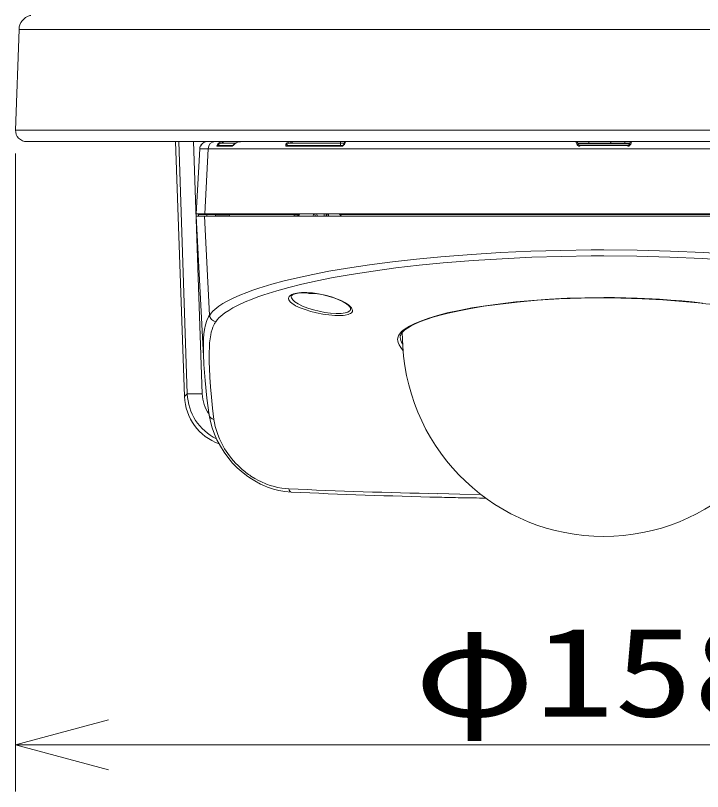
# Model space of a CAD drawing. Units: millimetres on the paper. Extents: x -63 to 65, y -59 to 59.
# Drawn here: x -42.01 to -23.57, y 9.34 to 30.18 of the extents above; entities that cross this region are included whole.
import ezdxf
from ezdxf.enums import TextEntityAlignment as Align

# ---------------------------------------------------------------- set-up
doc = ezdxf.new("R2010")
doc.units = ezdxf.units.MM
for name, color, linetype, lineweight in [('0-2_GAIKEI', 4, 'Continuous', 9), ('0-3_SUNPO', 7, 'Continuous', 9), ('0-4_0', 7, 'Continuous', 9)]:
    doc.layers.add(name, color=color, linetype=linetype, lineweight=lineweight)
doc.styles.add('ＭＳ ゴシック', font='')
doc.styles.get('ＭＳ ゴシック').set_extended_font_data('MS Gothic')

# ---------------------------------------------------------------- blocks, each defined once
blk = doc.blocks.new('_Open30')
at = {"layer": '0-4_0'}
blk.add_line((0, 0), (-1, 0), dxfattribs=at)
blk.add_lwpolyline([(-1, 0.2679), (0, 0), (-1, -0.2679)], dxfattribs=at)

msp = doc.modelspace()

# ---------------------------------------------------------------- linework, layer by layer
at = {"layer": '0-2_GAIKEI', "color": 7}
for p, q in [((-41.919, 29.804), (-42.013, 27.1)), ((-41.713, 26.79), (-10.735, 26.79)), ((-37.716, 26.79), (-37.476, 19.944)), ((-37.053, 26.665), (-37.051, 26.669)), ((-37.069, 26.6), (-37.161, 24.85)), ((-37.053, 26.665), (-37.055, 26.665)), ((-15.287, 24.85), (-37.161, 24.85)), ((-37.164, 24.79), (-15.284, 24.79)), ((-36.958, 20.861), (-37.164, 24.79)), ((-31.616, 21.297), (-31.636, 21.662)), ((-36.958, 20.86), (-36.958, 20.861)), ((-36.958, 20.858), (-36.958, 20.86))]:
    msp.add_line(p, q, dxfattribs=at)
at = {"layer": '0-2_GAIKEI'}
for p, q in [((-10.529, 29.804), (-41.919, 29.804)), ((-42.013, 27.1), (-10.435, 27.1)), ((-37.632, 26.79), (-37.403, 20.019)), ((-37.232, 26.79), (-37.004, 20.019)), ((-26.965, 26.79), (-36.866, 26.79)), ((-36.566, 26.69), (-36.178, 26.69)), ((-36.471, 26.788), (-36.465, 26.749)), ((-36.465, 26.749), (-36.103, 26.749)), ((-36.441, 26.75), (-36.441, 26.79)), ((-36.1, 26.75), (-36.441, 26.75)), ((-34.699, 26.69), (-33.248, 26.69)), ((-34.624, 26.788), (-34.619, 26.749)), ((-33.288, 26.749), (-34.619, 26.749)), ((-34.589, 26.75), (-34.589, 26.79)), ((-34.589, 26.75), (-33.288, 26.75)), ((-33.288, 26.75), (-33.288, 26.79)), ((-33.288, 26.75), (-33.288, 26.749)), ((-33.288, 26.69), (-33.288, 26.749)), ((-33.188, 26.75), (-33.188, 26.749)), ((-15.799, 26.79), (-26.965, 26.79)), ((-26.965, 26.79), (-26.965, 26.789)), ((-25.524, 26.75), (-26.925, 26.75)), ((-26.925, 26.75), (-26.925, 26.749)), ((-26.925, 26.749), (-25.524, 26.749)), ((-25.527, 26.73), (-26.921, 26.73)), ((-25.583, 26.69), (-26.866, 26.69)), ((-26.624, 26.73), (-26.624, 26.79)), ((-26.025, 26.749), (-26.025, 26.75)), ((-25.654, 26.749), (-25.654, 26.75)), ((-25.524, 26.75), (-25.524, 26.749)), ((-25.484, 26.79), (-25.483, 26.789)), ((-15.379, 26.6), (-37.069, 26.6)), ((-36.846, 26.6), (-36.936, 24.85)), ((-36.602, 26.665), (-36.208, 26.665)), ((-34.729, 26.665), (-33.272, 26.665)), ((-37.104, 24.83), (-36.64, 24.83)), ((-37.104, 24.83), (-37.103, 24.79)), ((-36.88, 24.83), (-36.879, 24.79)), ((-36.277, 24.83), (-34.524, 24.83)), ((-36.277, 24.83), (-36.276, 24.826)), ((-34.524, 24.83), (-34.525, 24.826)), ((-34.525, 24.826), (-34.418, 24.826)), ((-34.389, 24.848), (-34.018, 24.848)), ((-33.974, 24.79), (-33.976, 24.85)), ((-33.921, 24.79), (-33.923, 24.85)), ((-33.727, 24.79), (-33.725, 24.85)), ((-33.674, 24.79), (-33.673, 24.85)), ((-33.335, 24.848), (-33.613, 24.848)), ((-33.305, 24.83), (-19.144, 24.83)), ((-33.279, 24.79), (-33.279, 24.8)), ((-36.943, 24.79), (-36.805, 22.126)), ((-34.029, 24.79), (-34.031, 24.79)), ((-34.029, 24.79), (-34.022, 24.79)), ((-34.087, 22.71), (-34.087, 22.714)), ((-34.072, 22.71), (-34.087, 22.71)), ((-34.046, 22.71), (-34.084, 22.71)), ((-34.046, 22.711), (-34.038, 22.71)), ((-34.016, 22.71), (-34.038, 22.71)), ((-33.939, 22.71), (-34.016, 22.71)), ((-36.805, 22.126), (-36.802, 22.131)), ((-36.642, 21.947), (-36.639, 21.952)), ((-31.689, 21.53), (-31.689, 21.537)), ((-37.476, 19.944), (-37.403, 20.019)), ((-35.964, 18.019), (-35.965, 18.02)), ((-35.959, 18.014), (-35.964, 18.019)), ((-35.958, 18.013), (-35.959, 18.014)), ((-30.679, 17.338), (-30.088, 17.325)), ((-30.088, 17.325), (-29.522, 17.314))]:
    msp.add_line(p, q, dxfattribs=at)
for points in [[(-36.471, 26.788), (-36.517, 26.775), (-36.559, 26.752), (-36.586, 26.727), (-36.604, 26.697), (-36.609, 26.678), (-36.608, 26.671), (-36.606, 26.667), (-36.602, 26.665)], [(-36.465, 26.749), (-36.502, 26.743), (-36.537, 26.731), (-36.564, 26.715), (-36.572, 26.705), (-36.574, 26.698), (-36.574, 26.695), (-36.572, 26.692), (-36.571, 26.691), (-36.566, 26.69)], [(-36.208, 26.665), (-36.197, 26.668), (-36.174, 26.686), (-36.137, 26.721), (-36.094, 26.753), (-36.049, 26.775), (-36.002, 26.788)], [(-36.002, 26.788), (-36.058, 26.772), (-36.11, 26.744), (-36.162, 26.702), (-36.179, 26.689)], [(-34.624, 26.788), (-34.673, 26.776), (-34.697, 26.767), (-34.72, 26.754), (-34.746, 26.731), (-34.756, 26.717), (-34.76, 26.704), (-34.761, 26.691), (-34.757, 26.678), (-34.748, 26.67), (-34.729, 26.665)], [(-34.619, 26.749), (-34.651, 26.745), (-34.682, 26.739), (-34.708, 26.73), (-34.719, 26.724), (-34.731, 26.715), (-34.734, 26.709), (-34.734, 26.702), (-34.729, 26.697), (-34.721, 26.693), (-34.699, 26.69)], [(-33.272, 26.665), (-33.239, 26.672), (-33.207, 26.693), (-33.187, 26.716), (-33.175, 26.737), (-33.161, 26.768), (-33.155, 26.783), (-33.152, 26.788)], [(-26.965, 26.789), (-26.965, 26.777), (-26.962, 26.754), (-26.951, 26.722), (-26.941, 26.706), (-26.92, 26.684), (-26.896, 26.67), (-26.867, 26.665)], [(-25.581, 26.665), (-25.554, 26.67), (-25.53, 26.683), (-25.512, 26.7), (-25.499, 26.72), (-25.49, 26.739), (-25.485, 26.759), (-25.483, 26.786), (-25.483, 26.789)], [(-36.642, 24.82), (-36.648, 24.799), (-36.651, 24.793), (-36.655, 24.79), (-36.656, 24.79)], [(-36.368, 24.85), (-36.368, 24.82), (-36.642, 24.82), (-36.64, 24.83), (-36.64, 24.838), (-36.641, 24.845), (-36.643, 24.848), (-36.646, 24.849), (-36.648, 24.85)], [(-36.308, 24.85), (-36.296, 24.848), (-36.286, 24.843), (-36.279, 24.835), (-36.277, 24.83)], [(-36.256, 24.79), (-36.26, 24.791), (-36.268, 24.8), (-36.276, 24.826)], [(-34.56, 24.79), (-34.543, 24.796), (-34.53, 24.814), (-34.525, 24.826)], [(-34.517, 24.85), (-34.517, 24.85), (-34.518, 24.85), (-34.518, 24.849), (-34.518, 24.848), (-34.524, 24.83)], [(-34.393, 24.85), (-34.402, 24.847), (-34.41, 24.84), (-34.418, 24.826)], [(-34.018, 24.848), (-34.018, 24.824), (-34.021, 24.804), (-34.025, 24.795), (-34.029, 24.79)], [(-33.613, 24.79), (-33.613, 24.848), (-33.614, 24.848), (-33.615, 24.795), (-33.615, 24.791), (-33.616, 24.79), (-33.616, 24.79)], [(-26.224, 23.882), (-26.563, 23.881), (-27.376, 23.87), (-28.183, 23.847), (-28.983, 23.811), (-29.771, 23.763), (-30.598, 23.699), (-31.253, 23.637), (-31.891, 23.565), (-32.509, 23.485), (-33.104, 23.395), (-33.601, 23.31), (-34.035, 23.226), (-34.448, 23.137), (-34.803, 23.051), (-35.133, 22.961), (-35.483, 22.854), (-35.646, 22.799), (-35.801, 22.742), (-35.994, 22.665), (-36.172, 22.586), (-36.333, 22.505), (-36.446, 22.44)], [(-26.224, 23.882), (-25.326, 23.875), (-24.432, 23.852), (-23.549, 23.815), (-22.677, 23.763), (-21.85, 23.699), (-21.195, 23.637), (-20.557, 23.565), (-19.939, 23.485), (-19.344, 23.395), (-18.847, 23.31), (-18.413, 23.226), (-18, 23.137), (-17.645, 23.051), (-17.315, 22.961), (-16.965, 22.854), (-16.802, 22.799), (-16.647, 22.742), (-16.454, 22.665), (-16.277, 22.586), (-16.116, 22.505), (-16.003, 22.44)], [(-26.224, 23.72), (-26.559, 23.719), (-27.361, 23.708), (-28.159, 23.684), (-28.948, 23.647), (-29.726, 23.598), (-30.536, 23.533), (-31.181, 23.47), (-31.808, 23.397), (-32.415, 23.316), (-33, 23.225), (-33.489, 23.139), (-33.917, 23.054), (-34.324, 22.963), (-34.675, 22.876), (-35, 22.785), (-35.345, 22.677), (-35.506, 22.621), (-35.659, 22.563), (-35.849, 22.485), (-36.023, 22.405), (-36.181, 22.323), (-36.289, 22.26)], [(-26.224, 23.72), (-25.337, 23.713), (-24.455, 23.69), (-23.582, 23.652), (-23.15, 23.627), (-22.722, 23.598), (-21.912, 23.533), (-21.268, 23.47), (-20.64, 23.397), (-20.033, 23.316), (-19.449, 23.225), (-18.96, 23.139), (-18.531, 23.054), (-18.124, 22.963), (-17.773, 22.876), (-17.448, 22.785), (-17.103, 22.677), (-16.942, 22.621), (-16.789, 22.563), (-16.599, 22.485), (-16.425, 22.405), (-16.267, 22.323), (-16.159, 22.26)], [(-32.969, 22.256), (-32.973, 22.278), (-32.982, 22.3), (-32.998, 22.326), (-33.02, 22.353), (-33.08, 22.405), (-33.16, 22.46), (-33.259, 22.513), (-33.372, 22.563), (-33.531, 22.619), (-33.701, 22.667), (-33.878, 22.703), (-34.038, 22.726), (-34.194, 22.736), (-34.339, 22.735), (-34.405, 22.729), (-34.466, 22.721), (-34.554, 22.699), (-34.593, 22.684), (-34.625, 22.667), (-34.648, 22.651), (-34.665, 22.632), (-34.678, 22.609), (-34.684, 22.585), (-34.682, 22.563), (-34.674, 22.54), (-34.66, 22.516), (-34.641, 22.492), (-34.586, 22.444), (-34.543, 22.414), (-34.494, 22.385), (-34.377, 22.329), (-34.24, 22.278), (-34.089, 22.231), (-33.931, 22.192), (-33.768, 22.161), (-33.607, 22.138), (-33.439, 22.123), (-33.288, 22.121), (-33.222, 22.125)], [(-33.018, 22.31), (-33.022, 22.323), (-33.038, 22.35), (-33.076, 22.39), (-33.13, 22.432), (-33.218, 22.486), (-33.332, 22.541), (-33.469, 22.595), (-33.625, 22.644), (-33.792, 22.684), (-33.962, 22.713), (-34.126, 22.73), (-34.275, 22.733), (-34.382, 22.727), (-34.47, 22.713), (-34.536, 22.694), (-34.575, 22.677), (-34.601, 22.658), (-34.611, 22.646), (-34.613, 22.638)], [(-34.102, 22.714), (-34.102, 22.714), (-34.102, 22.714), (-34.101, 22.714), (-34.095, 22.715), (-34.038, 22.71)], [(-34.613, 22.638), (-34.611, 22.615), (-34.604, 22.592), (-34.59, 22.567), (-34.57, 22.542), (-34.516, 22.492), (-34.473, 22.461), (-34.424, 22.431), (-34.308, 22.374), (-34.171, 22.32), (-34.019, 22.273), (-33.866, 22.235), (-33.709, 22.205), (-33.556, 22.185), (-33.407, 22.175), (-33.276, 22.177), (-33.22, 22.183), (-33.169, 22.191), (-33.129, 22.201), (-33.095, 22.214), (-33.058, 22.234), (-33.033, 22.259), (-33.02, 22.286), (-33.018, 22.31)], [(-30.399, 22.186), (-30.109, 22.251), (-29.79, 22.312), (-29.445, 22.369), (-29.076, 22.421), (-28.553, 22.481), (-28.001, 22.53), (-27.424, 22.565), (-26.829, 22.587), (-26.224, 22.595)], [(-23.59, 22.448), (-24.1, 22.501), (-24.635, 22.543), (-25.192, 22.573), (-25.762, 22.59), (-26.224, 22.595)], [(-36.802, 22.131), (-36.762, 22.186), (-36.717, 22.236), (-36.667, 22.284), (-36.613, 22.328), (-36.554, 22.371), (-36.446, 22.44)], [(-36.958, 20.861), (-36.966, 21.033), (-36.971, 21.273), (-36.966, 21.493), (-36.957, 21.625), (-36.941, 21.745), (-36.915, 21.873), (-36.877, 21.987), (-36.829, 22.088), (-36.805, 22.126)], [(-36.639, 21.953), (-36.599, 22.006), (-36.555, 22.056), (-36.506, 22.103), (-36.453, 22.148), (-36.395, 22.19), (-36.289, 22.26)], [(-33.222, 22.125), (-33.162, 22.132), (-33.083, 22.149), (-33.047, 22.162), (-33.018, 22.177), (-32.999, 22.191), (-32.985, 22.206), (-32.972, 22.23), (-32.969, 22.256)], [(-30.399, 22.186), (-30.614, 22.131), (-30.811, 22.075), (-30.989, 22.017), (-31.146, 21.959), (-31.282, 21.9), (-31.398, 21.842), (-31.494, 21.784), (-31.571, 21.727), (-31.624, 21.676), (-31.66, 21.629), (-31.682, 21.583), (-31.688, 21.552), (-31.689, 21.537)], [(-36.809, 20.705), (-36.814, 20.856), (-36.815, 21.136), (-36.811, 21.265), (-36.803, 21.386), (-36.791, 21.497), (-36.775, 21.6), (-36.758, 21.674), (-36.738, 21.744), (-36.717, 21.804), (-36.692, 21.861)], [(-31.689, 21.53), (-31.683, 21.492), (-31.671, 21.452), (-31.649, 21.404), (-31.619, 21.352)], [(-36.686, 19.329), (-36.725, 19.637), (-36.757, 19.932), (-36.781, 20.208), (-36.798, 20.467), (-36.809, 20.705)], [(-36.686, 19.329), (-36.671, 19.236), (-36.65, 19.139), (-36.622, 19.036), (-36.585, 18.925), (-36.538, 18.808), (-36.477, 18.681), (-36.4, 18.544), (-36.318, 18.419), (-36.213, 18.281), (-36.106, 18.158), (-36.04, 18.091), (-35.965, 18.02)], [(-34.681, 17.468), (-34.766, 17.474), (-34.862, 17.485), (-34.978, 17.506), (-35.065, 17.526), (-35.175, 17.558), (-35.279, 17.595), (-35.431, 17.661), (-35.495, 17.692), (-35.594, 17.747), (-35.693, 17.809)]]:
    msp.add_lwpolyline(points, dxfattribs=at)
at = {"layer": '0-2_GAIKEI', "color": 7}
for points in [[(-30.425, 22.189), (-30.109, 22.26), (-29.766, 22.325), (-29.399, 22.385), (-28.998, 22.439), (-28.581, 22.487), (-28.135, 22.528), (-27.677, 22.56), (-27.209, 22.583), (-26.734, 22.598), (-26.224, 22.603)], [(-23.575, 22.455), (-23.849, 22.485), (-24.13, 22.512), (-24.424, 22.536), (-24.724, 22.557), (-25.327, 22.587), (-25.94, 22.601), (-26.224, 22.603)], [(-31.759, 21.479), (-31.754, 21.525), (-31.738, 21.572), (-31.711, 21.619), (-31.683, 21.655), (-31.649, 21.691), (-31.606, 21.728), (-31.558, 21.764), (-31.439, 21.837), (-31.293, 21.91), (-31.119, 21.982), (-30.919, 22.052), (-30.688, 22.121), (-30.425, 22.189)], [(-31.759, 21.479), (-31.755, 21.438), (-31.742, 21.395), (-31.712, 21.331), (-31.667, 21.258), (-31.608, 21.177)], [(-36.814, 19.441), (-36.875, 19.898), (-36.924, 20.38), (-36.955, 20.808), (-36.958, 20.858)], [(-36.814, 19.441), (-36.783, 19.279), (-36.735, 19.103), (-36.675, 18.935), (-36.606, 18.779), (-36.515, 18.609), (-36.417, 18.453), (-36.316, 18.315), (-36.186, 18.161), (-36.061, 18.034), (-35.956, 17.939), (-35.817, 17.828), (-35.723, 17.761)], [(-34.614, 17.381), (-34.782, 17.397), (-34.943, 17.425), (-35.086, 17.461), (-35.247, 17.514), (-35.329, 17.547), (-35.435, 17.596), (-35.591, 17.678), (-35.723, 17.761)]]:
    msp.add_lwpolyline(points, dxfattribs=at)
for centre, radius, start, end in [((-41.519, 29.79), 0.4, 106.4505, 178), ((-41.604, 30.077), 0.1, 90, 106.4504), ((-41.713, 27.09), 0.3, 178, 270), ((-37.018, 26.65), 0.04, 136.8228, 157.9357), ((-36.861, 26.583), 0.208, 117.9915, 156.9931), ((-36.862, 26.584), 0.207, 117.8949, 155.9571), ((-36.866, 26.59), 0.2, 90, 117.6322), ((-36.87, 26.59), 0.2, 157.9431, 176.9934), ((-26.224, 21.59), 5.4, 183.1074, 356.8935), ((-36.078, 19.992), 1.399, 181.9881, 250.2551), ((-26.952, 178.925), 161.725, 267.28461, 268.69275), ((-26.39, 199.257), 182.065, 268.66189, 268.8467), ((-26.251, 211.64), 194.448, 268.87922, 269.0745)]:
    msp.add_arc(centre, radius, start, end, dxfattribs=at)
at = {"layer": '0-2_GAIKEI'}
for centre, radius, start, end in [((-36.441, 26.581), 0.209, 90, 98.2839), ((-36.441, 26.578), 0.172, 90, 98.1669), ((-35.971, 26.567), 0.222, 90, 98.0332), ((-35.971, 26.56), 0.229, 90, 97.7859), ((-34.589, 26.517), 0.273, 90, 97.2456), ((-34.589, 26.495), 0.255, 90, 96.7043), ((-33.23, 22.417), 4.334, 89.4474, 90.7693), ((-33.23, 29.638), 2.889, 268.8462, 270.829), ((-33.248, 26.75), 0.06, 270, 359), ((-33.148, 26.75), 0.04, 90, 180), ((-33.148, 26.748), 0.0398, 95.2676, 180), ((-33.148, 26.784), 0.0054, 90, 144.27), ((-26.965, 26.75), 0.04, 0, 90), ((-26.964, 26.749), 0.0399, 0, 90), ((-26.865, 26.75), 0.06, 180, 270), ((-26.065, 26.75), 0.04, 0, 90), ((-25.965, 26.75), 0.06, 180, 199.4786), ((-25.584, 26.75), 0.06, 270, 0), ((-25.484, 26.75), 0.04, 90, 180), ((-25.484, 26.749), 0.0399, 90, 180), ((-37.124, 24.83), 0.02, 0, 90), ((-36.365, 25.137), 0.317, 269.4681, 286.0316), ((-34.453, 24.85), 0.06, 270, 343.7061), ((-34.406, 24.85), 0.06, 246.8364, 270), ((-34.345, 24.82), 0.0517, 144.7474, 165.2908), ((-33.993, 24.28), 0.569, 88.2336, 92.4567), ((-33.349, 24.79), 0.06, 30, 90), ((-33.245, 24.85), 0.06, 210, 270), ((-34.084, 23.01), 0.3, 247.3975, 270), ((-34.088, 22.748), 0.0369, 247.5722, 272.0862), ((-36.017, 21.534), 0.75, 146.5611, 154.1305), ((-36.005, 20.066), 1.399, 181.9268, 243.9363), ((-36.006, 20.052), 0.998, 181.8644, 215.6186), ((-34.422, 19.729), 2.303, 228.1666, 236.5), ((-27.392, 179.863), 162.559, 267.43012, 268.84137)]:
    msp.add_arc(centre, radius, start, end, dxfattribs=at)
for centre, major_axis, ratio, start_param, end_param in [((-36.649, 26.59), (0, -0.2), 0.983023, 3.141575, 4.660028), ((-36.566, 26.65), (0, 0.04), 0.961747, 6.283185, 7.469585), ((-36.173, 26.65), (0, 0.04), 0.925192, 0.129528, 1.1864), ((-34.699, 26.65), (0, 0.04), 0.788133, 6.283185, 7.469585), ((-33.248, 26.65), (0, 0.04), 0.65318, 6.283185, 7.469585), ((-30.799, 26.75), (0, -0.04), 0.129086, 3.141593, 3.217974), ((-26.865, 26.65), (0, 0.04), 0.059563, 0, 1.186399), ((-25.67, 26.75), (0, -0.04), 0.383213, 1.579523, 3.141593), ((-25.631, 26.75), (0, -0.06), 0.383213, 4.721116, 5.053489), ((-25.584, 26.65), (0, 0.04), 0.059563, 5.096786, 6.283185), ((-36.899, 24.83), (0, -0.02), 0.983022, 1.58825, 3.141593), ((-34.453, 24.85), (0, 0.06), 0.642788, 3.141593, 4.300872), ((-34.453, 24.85), (-0.0576, 0.0168), 0.297338, 2.315411, 3.141593), ((-33.616, 24.73), (0.003, 0.118), 0.506628, 0.02618, 1.052646), ((-25.26, 21.666), (-4.528, 0.178), 0.200414, 3.932144, 4.34263), ((-36.606, 22.142), (-0.167, 0.11), 0.953873, 0.656427, 1.96124), ((-37.004, 20.033), (0.4, 0.013), 0.03488, 3.176499, 4.711213), ((-36.616, 19.47), (-0.198, -0.029), 0.726138, 6.283185, 7.383331), ((-34.605, 17.581), (0.01, 0.2), 0.434659, 2.193086, 3.141593)]:
    msp.add_ellipse(centre, major_axis=major_axis, ratio=ratio, start_param=start_param, end_param=end_param, dxfattribs=at)
at = {"layer": '0-3_SUNPO'}
for p, q in [((-42.013, 26.475), (-42.013, 9.342)), ((-39.513, 10.592), (-12.935, 10.592))]:
    msp.add_line(p, q, dxfattribs=at)

# ---------------------------------------------------------------- block references
at = {"layer": '0-3_SUNPO', "xscale": 2.5, "yscale": 2.5, "rotation": 180}
msp.add_blockref('_Open30', (-42.013, 10.592), dxfattribs=at)

# ---------------------------------------------------------------- texts
at = {"layer": '0-3_SUNPO', "style": 'ＭＳ ゴシック', "width": 1.3}
msp.add_text('φ158', height=2.405, dxfattribs=at).set_placement((-31.307, 10.629), align=Align.BOTTOM_LEFT)

doc.saveas('drawing.dxf')
